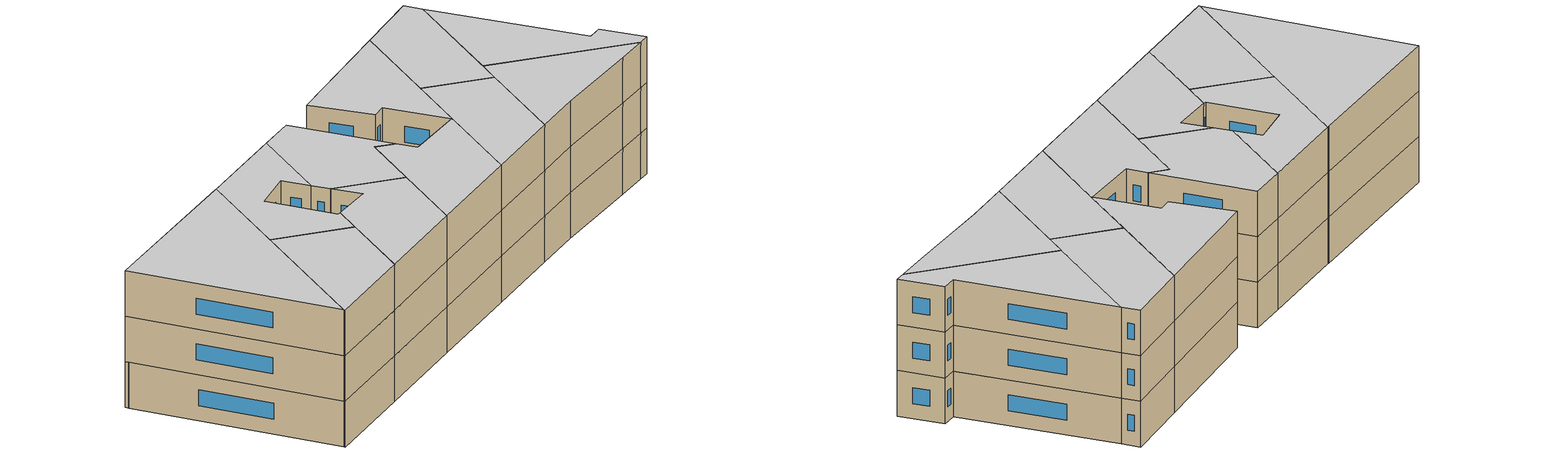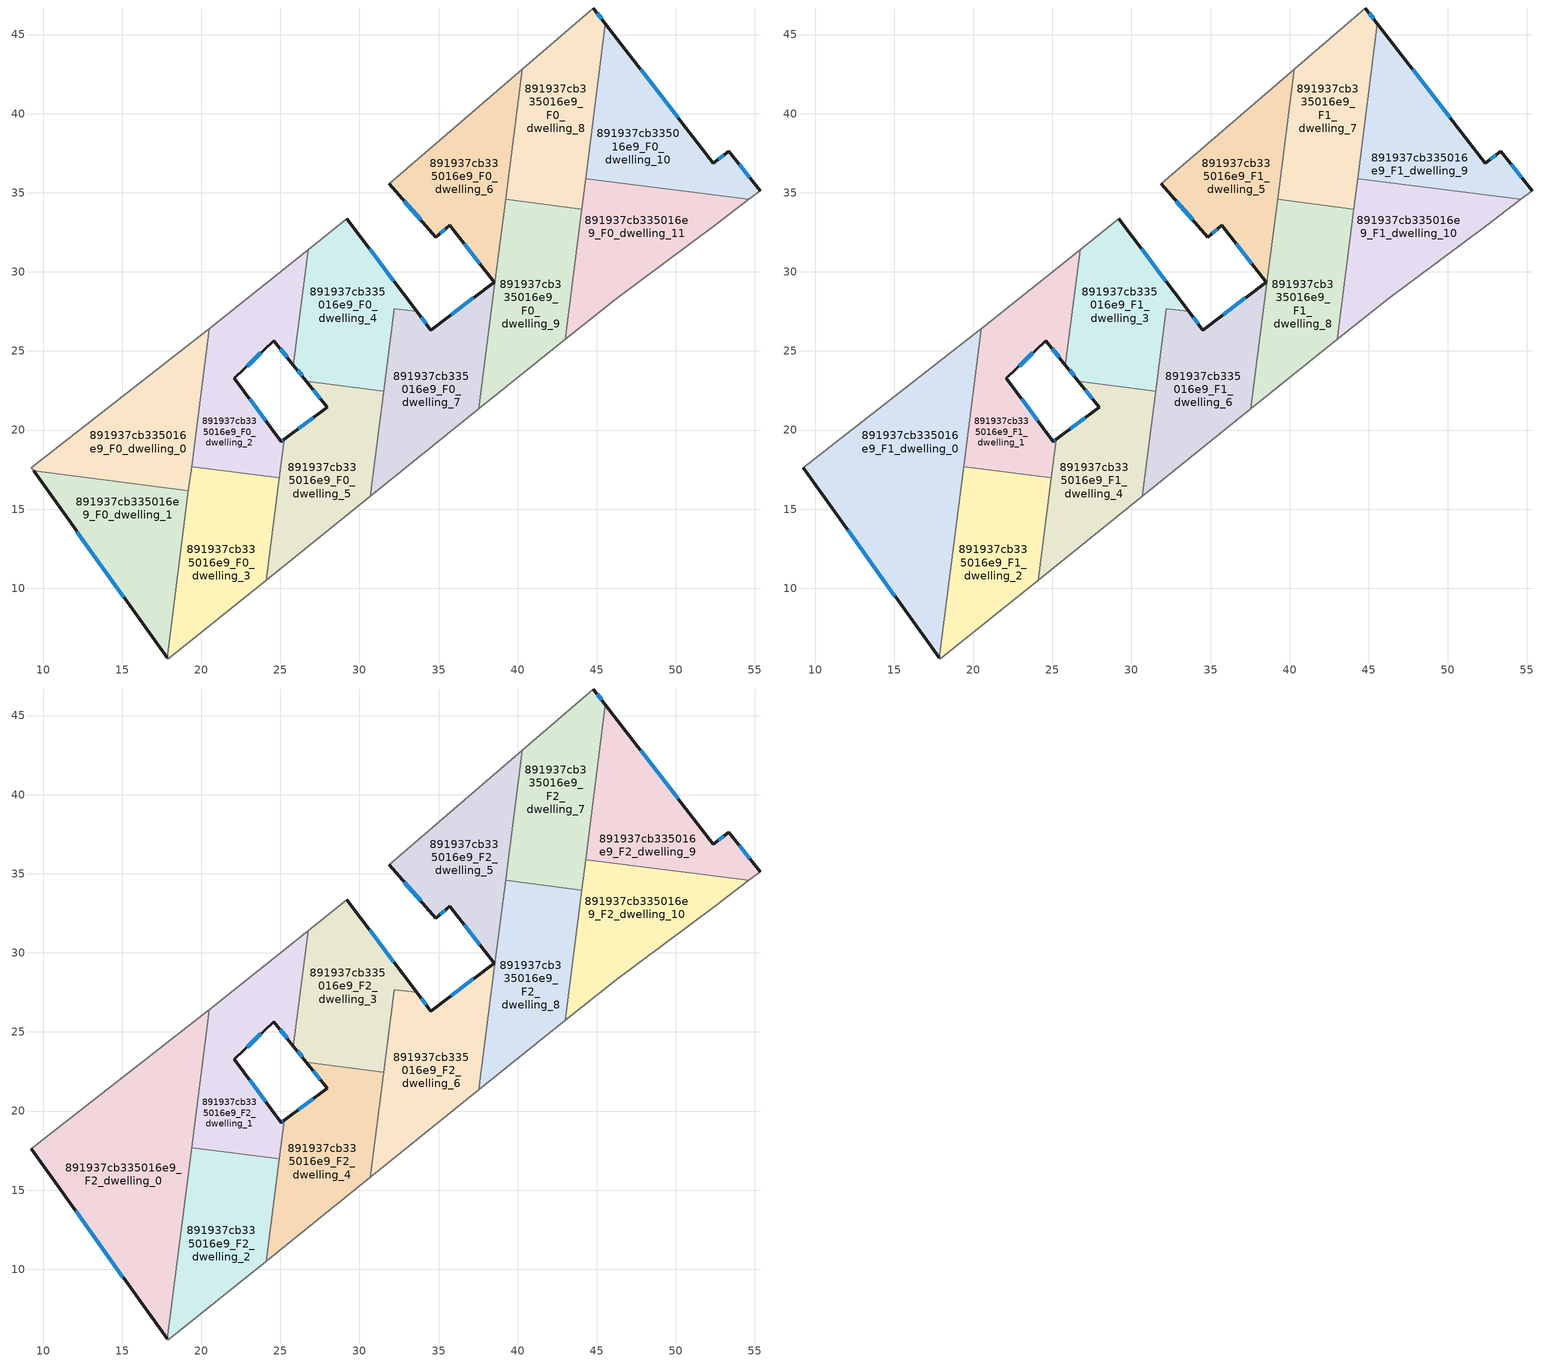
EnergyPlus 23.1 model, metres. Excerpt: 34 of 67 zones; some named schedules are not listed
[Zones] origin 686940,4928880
891937cb335016e9_F0_dwelling_0
 floor ground (EU_floor_Construction): 20.49,26.4 19.19,16.16 9.39,17.41 9.26,17.6 20.38,26.31 z0
 wall adiabatic (EU_wall_Construction): 20.49,26.4 20.38,26.31 9.26,17.6 9.39,17.41 z0:3
 wall to 891937cb335016e9_F0_dwelling_1 (EU_wall_Construction): 9.39,17.41 19.19,16.16 z0:3
 wall to 891937cb335016e9_F0_dwelling_2 (EU_wall_Construction): 19.38,17.69 20.49,26.4 z0:3
 wall to 891937cb335016e9_F0_dwelling_3 (EU_wall_Construction): 19.19,16.16 19.38,17.69 z0:3
891937cb335016e9_F0_dwelling_1
 floor ground (EU_floor_Construction): 19.19,16.16 17.84,5.59 9.39,17.41 z0
 wall outside (EU_wall_Construction): 9.39,17.41 17.84,5.59 z0:3
 wall to 891937cb335016e9_F0_dwelling_3 (EU_wall_Construction): 17.84,5.59 19.19,16.16 z0:3
 window (EU_Window_Construction): 12.14,13.57 15.09,9.44 z0.98:2.02
891937cb335016e9_F0_dwelling_10
 floor ground (EU_floor_Construction): 53.36,37.62 55.33,35.12 54.61,34.58 44.31,35.89 45.55,45.68 52.38,36.86 z0
 wall outside (EU_wall_Construction): 55.33,35.12 53.36,37.62 52.38,36.86 45.55,45.68 z0:3
 wall to 891937cb335016e9_F0_dwelling_11 (EU_wall_Construction): 44.31,35.89 54.61,34.58 z0:3
 wall adiabatic (EU_wall_Construction): 54.61,34.58 55.33,35.12 z0:3
 wall to 891937cb335016e9_F0_dwelling_8 (EU_wall_Construction): 45.55,45.68 44.31,35.89 z0:3
 window (EU_Window_Construction): 50.16,39.73 47.77,42.81 / 53.04,37.37 52.7,37.11 / 54.69,35.93 54,36.81 z0.98:2.02
891937cb335016e9_F0_dwelling_11
 floor ground (EU_floor_Construction): 54.61,34.58 52.44,32.91 46.22,28.31 43.01,25.73 44.31,35.89 z0
 wall adiabatic (EU_wall_Construction): 43.01,25.73 46.22,28.31 52.44,32.91 54.61,34.58 z0:3
 wall to 891937cb335016e9_F0_dwelling_9 (EU_wall_Construction): 44.06,33.97 43.01,25.73 z0:3
 wall to 891937cb335016e9_F0_dwelling_8 (EU_wall_Construction): 44.3,35.89 44.06,33.97 z0:3
891937cb335016e9_F0_dwelling_2
 floor ground (EU_floor_Construction): 26.76,31.4 25.83,24.09 24.58,25.64 22.09,23.27 25.05,19.27 25.23,19.41 24.92,16.99 19.38,17.69 20.49,26.4 z0
 wall outside (EU_wall_Construction): 25.23,19.41 25.05,19.27 22.09,23.27 24.58,25.64 25.83,24.09 z0:3
 wall to 891937cb335016e9_F0_dwelling_3 (EU_wall_Construction): 19.38,17.69 24.92,16.99 z0:3
 wall adiabatic (EU_wall_Construction): 26.76,31.4 20.49,26.4 z0:3
 wall to 891937cb335016e9_F0_dwelling_4 (EU_wall_Construction): 25.83,24.09 26.76,31.4 z0:3
 wall to 891937cb335016e9_F0_dwelling_5 (EU_wall_Construction): 24.92,16.99 25.23,19.41 z0:3
 window (EU_Window_Construction): 22.9,24.04 23.77,24.87 / 24.09,20.57 23.05,21.97 / 25.17,19.36 25.11,19.32 / 24.98,25.14 25.42,24.59 z0.98:2.02
891937cb335016e9_F0_dwelling_3
 floor ground (EU_floor_Construction): 24.92,16.99 24.1,10.52 17.89,5.52 17.84,5.59 19.38,17.69 z0
 wall adiabatic (EU_wall_Construction): 17.84,5.59 17.89,5.52 24.1,10.52 z0:3
 wall to 891937cb335016e9_F0_dwelling_5 (EU_wall_Construction): 24.1,10.52 24.92,16.99 z0:3
891937cb335016e9_F0_dwelling_4
 floor ground (EU_floor_Construction): 29.21,33.35 33.61,27.5 32.19,27.68 31.53,22.47 26.63,23.09 25.83,24.09 26.76,31.4 z0
 wall outside (EU_wall_Construction): 33.61,27.5 29.21,33.35 / 25.83,24.09 26.63,23.09 z0:3
 wall adiabatic (EU_wall_Construction): 29.21,33.35 26.76,31.4 z0:3
 wall to 891937cb335016e9_F0_dwelling_7 (EU_wall_Construction): 31.53,22.47 32.19,27.68 33.61,27.5 z0:3
 wall to 891937cb335016e9_F0_dwelling_5 (EU_wall_Construction): 26.63,23.09 31.53,22.47 z0:3
 window (EU_Window_Construction): 32.18,29.4 30.64,31.45 / 26.09,23.76 26.37,23.42 z0.98:2.02
891937cb335016e9_F0_dwelling_5
 floor ground (EU_floor_Construction): 31.53,22.47 30.68,15.81 24.1,10.52 25.23,19.41 27.97,21.43 26.63,23.09 z0
 wall outside (EU_wall_Construction): 26.63,23.09 27.97,21.43 25.23,19.41 z0:3
 wall adiabatic (EU_wall_Construction): 24.1,10.52 30.68,15.81 z0:3
 wall to 891937cb335016e9_F0_dwelling_7 (EU_wall_Construction): 30.68,15.81 31.53,22.47 z0:3
 window (EU_Window_Construction): 27.08,20.77 26.12,20.07 / 27.07,22.55 27.53,21.97 z0.98:2.02
891937cb335016e9_F0_dwelling_6
 floor ground (EU_floor_Construction): 40.29,42.82 38.56,29.26 38.51,29.34 35.7,32.95 34.81,32.18 31.89,35.58 z0
 wall outside (EU_wall_Construction): 31.89,35.58 34.81,32.18 35.7,32.95 38.51,29.34 z0:3
 wall adiabatic (EU_wall_Construction): 40.29,42.82 31.89,35.58 z0:3
 wall to 891937cb335016e9_F0_dwelling_8 (EU_wall_Construction): 39.24,34.58 40.29,42.82 z0:3
 wall to 891937cb335016e9_F0_dwelling_7 (EU_wall_Construction): 38.51,29.33 38.56,29.26 z0:3
 wall to 891937cb335016e9_F0_dwelling_9 (EU_wall_Construction): 38.56,29.27 39.24,34.58 z0:3
 window (EU_Window_Construction): 36.61,31.78 37.59,30.51 / 35.1,32.43 35.41,32.7 / 32.84,34.48 33.86,33.29 z0.98:2.02
891937cb335016e9_F0_dwelling_7
 floor ground (EU_floor_Construction): 38.51,29.33 38.56,29.26 37.55,21.34 30.68,15.81 32.19,27.68 33.61,27.5 34.5,26.32 z0
 wall outside (EU_wall_Construction): 38.51,29.33 34.5,26.32 33.61,27.5 z0:3
 wall adiabatic (EU_wall_Construction): 30.68,15.81 37.55,21.34 z0:3
 wall to 891937cb335016e9_F0_dwelling_9 (EU_wall_Construction): 37.55,21.34 38.56,29.26 z0:3
 window (EU_Window_Construction): 34.21,26.7 33.9,27.11 / 37.2,28.35 35.8,27.3 z0.98:2.02
891937cb335016e9_F0_dwelling_8
 floor ground (EU_floor_Construction): 44.78,46.68 45.55,45.68 44.06,33.97 39.24,34.58 40.29,42.82 z0
 wall outside (EU_wall_Construction): 45.55,45.68 44.78,46.68 z0:3
 wall adiabatic (EU_wall_Construction): 44.78,46.68 40.29,42.82 z0:3
 wall to 891937cb335016e9_F0_dwelling_9 (EU_wall_Construction): 39.24,34.58 44.06,33.97 z0:3
 window (EU_Window_Construction): 45.3,46 45.03,46.36 z0.98:2.02
891937cb335016e9_F0_dwelling_9
 floor ground (EU_floor_Construction): 44.06,33.97 43.01,25.73 37.55,21.34 39.24,34.58 z0
 wall adiabatic (EU_wall_Construction): 37.55,21.34 43.01,25.73 z0:3
891937cb335016e9_F1_dwelling_0
 floor to 891937cb335016e9_F0_dwelling_0 (EU_floor_Construction): 20.49,26.4 19.19,16.16 9.39,17.41 9.26,17.6 20.38,26.31 z3
 floor to 891937cb335016e9_F0_dwelling_1 (EU_floor_Construction): 19.19,16.16 17.84,5.59 9.39,17.41 z3
 wall outside (EU_wall_Construction): 9.26,17.6 17.84,5.59 z3:6
 wall adiabatic (EU_wall_Construction): 20.49,26.4 20.38,26.31 9.26,17.6 z3:6
 wall to 891937cb335016e9_F1_dwelling_2 (EU_wall_Construction): 17.84,5.59 19.38,17.69 z3:6
 wall to 891937cb335016e9_F1_dwelling_1 (EU_wall_Construction): 19.38,17.69 20.49,26.4 z3:6
 window (EU_Window_Construction): 12.05,13.7 15.05,9.5 z3.98:5.02
891937cb335016e9_F1_dwelling_1
 floor to 891937cb335016e9_F0_dwelling_2 (EU_floor_Construction): 26.76,31.4 25.83,24.09 24.58,25.64 22.09,23.27 25.05,19.27 25.23,19.41 24.92,16.99 19.38,17.69 20.49,26.4 z3
 wall outside (EU_wall_Construction): 25.23,19.41 25.05,19.27 22.09,23.27 24.58,25.64 25.83,24.09 z3:6
 wall to 891937cb335016e9_F1_dwelling_2 (EU_wall_Construction): 19.38,17.69 24.92,16.99 z3:6
 wall adiabatic (EU_wall_Construction): 26.76,31.4 20.49,26.4 z3:6
 wall to 891937cb335016e9_F1_dwelling_3 (EU_wall_Construction): 25.83,24.09 26.76,31.4 z3:6
 wall to 891937cb335016e9_F1_dwelling_4 (EU_wall_Construction): 24.92,16.99 25.23,19.41 z3:6
 window (EU_Window_Construction): 22.9,24.04 23.77,24.87 / 24.09,20.57 23.05,21.97 / 25.17,19.36 25.11,19.32 / 24.98,25.14 25.42,24.59 z3.98:5.02
891937cb335016e9_F1_dwelling_10
 floor to 891937cb335016e9_F0_dwelling_11 (EU_floor_Construction): 54.61,34.58 52.44,32.91 46.22,28.31 43.01,25.73 44.31,35.89 z3
 wall to 891937cb335016e9_F1_dwelling_9 (EU_wall_Construction): 54.61,34.58 44.31,35.89 z3:6
 wall adiabatic (EU_wall_Construction): 43.01,25.73 46.22,28.31 52.44,32.91 54.61,34.58 z3:6
 wall to 891937cb335016e9_F1_dwelling_8 (EU_wall_Construction): 44.06,33.97 43.01,25.73 z3:6
 wall to 891937cb335016e9_F1_dwelling_7 (EU_wall_Construction): 44.3,35.89 44.06,33.97 z3:6
891937cb335016e9_F1_dwelling_2
 floor to 891937cb335016e9_F0_dwelling_3 (EU_floor_Construction): 24.92,16.99 24.1,10.52 17.89,5.52 17.84,5.59 19.38,17.69 z3
 wall adiabatic (EU_wall_Construction): 17.84,5.59 17.89,5.52 24.1,10.52 z3:6
 wall to 891937cb335016e9_F1_dwelling_4 (EU_wall_Construction): 24.1,10.52 24.92,16.99 z3:6
891937cb335016e9_F1_dwelling_3
 floor to 891937cb335016e9_F0_dwelling_4 (EU_floor_Construction): 29.21,33.35 33.61,27.5 32.19,27.68 31.53,22.47 26.63,23.09 25.83,24.09 26.76,31.4 z3
 wall outside (EU_wall_Construction): 33.61,27.5 29.21,33.35 / 25.83,24.09 26.63,23.09 z3:6
 wall adiabatic (EU_wall_Construction): 29.21,33.35 26.76,31.4 z3:6
 wall to 891937cb335016e9_F1_dwelling_6 (EU_wall_Construction): 31.53,22.47 32.19,27.68 33.61,27.5 z3:6
 wall to 891937cb335016e9_F1_dwelling_4 (EU_wall_Construction): 26.63,23.09 31.53,22.47 z3:6
 window (EU_Window_Construction): 32.18,29.4 30.64,31.45 / 26.09,23.76 26.37,23.42 z3.98:5.02
891937cb335016e9_F1_dwelling_4
 floor to 891937cb335016e9_F0_dwelling_5 (EU_floor_Construction): 31.53,22.47 30.68,15.81 24.1,10.52 25.23,19.41 27.97,21.43 26.63,23.09 z3
 wall outside (EU_wall_Construction): 26.63,23.09 27.97,21.43 25.23,19.41 z3:6
 wall adiabatic (EU_wall_Construction): 24.1,10.52 30.68,15.81 z3:6
 wall to 891937cb335016e9_F1_dwelling_6 (EU_wall_Construction): 30.68,15.81 31.53,22.47 z3:6
 window (EU_Window_Construction): 27.08,20.77 26.12,20.07 / 27.07,22.55 27.53,21.97 z3.98:5.02
891937cb335016e9_F1_dwelling_5
 floor to 891937cb335016e9_F0_dwelling_6 (EU_floor_Construction): 40.29,42.82 38.56,29.26 38.51,29.34 35.7,32.95 34.81,32.18 31.89,35.58 z3
 wall outside (EU_wall_Construction): 31.89,35.58 34.81,32.18 35.7,32.95 38.51,29.34 z3:6
 wall adiabatic (EU_wall_Construction): 40.29,42.82 31.89,35.58 z3:6
 wall to 891937cb335016e9_F1_dwelling_7 (EU_wall_Construction): 39.24,34.58 40.29,42.82 z3:6
 wall to 891937cb335016e9_F1_dwelling_6 (EU_wall_Construction): 38.51,29.33 38.56,29.26 z3:6
 wall to 891937cb335016e9_F1_dwelling_8 (EU_wall_Construction): 38.56,29.27 39.24,34.58 z3:6
 window (EU_Window_Construction): 36.61,31.78 37.59,30.51 / 35.1,32.43 35.41,32.7 / 32.84,34.48 33.86,33.29 z3.98:5.02
891937cb335016e9_F1_dwelling_6
 floor to 891937cb335016e9_F0_dwelling_7 (EU_floor_Construction): 38.51,29.33 38.56,29.26 37.55,21.34 30.68,15.81 32.19,27.68 33.61,27.5 34.5,26.32 z3
 wall outside (EU_wall_Construction): 38.51,29.33 34.5,26.32 33.61,27.5 z3:6
 wall adiabatic (EU_wall_Construction): 30.68,15.81 37.55,21.34 z3:6
 wall to 891937cb335016e9_F1_dwelling_8 (EU_wall_Construction): 37.55,21.34 38.56,29.26 z3:6
 window (EU_Window_Construction): 34.21,26.7 33.9,27.11 / 37.2,28.35 35.8,27.3 z3.98:5.02
891937cb335016e9_F1_dwelling_7
 floor to 891937cb335016e9_F0_dwelling_8 (EU_floor_Construction): 44.78,46.68 45.55,45.68 44.06,33.97 39.24,34.58 40.29,42.82 z3
 wall outside (EU_wall_Construction): 45.55,45.68 44.78,46.68 z3:6
 wall adiabatic (EU_wall_Construction): 44.78,46.68 40.29,42.82 z3:6
 wall to 891937cb335016e9_F1_dwelling_8 (EU_wall_Construction): 39.24,34.58 44.06,33.97 z3:6
 wall to 891937cb335016e9_F1_dwelling_9 (EU_wall_Construction): 44.3,35.89 45.55,45.68 z3:6
 window (EU_Window_Construction): 45.3,46 45.03,46.36 z3.98:5.02
891937cb335016e9_F1_dwelling_8
 floor to 891937cb335016e9_F0_dwelling_9 (EU_floor_Construction): 44.06,33.97 43.01,25.73 37.55,21.34 39.24,34.58 z3
 wall adiabatic (EU_wall_Construction): 37.55,21.34 43.01,25.73 z3:6
891937cb335016e9_F1_dwelling_9
 floor to 891937cb335016e9_F0_dwelling_10 (EU_floor_Construction): 53.36,37.62 55.33,35.12 54.61,34.58 44.31,35.89 45.55,45.68 52.38,36.86 z3
 wall outside (EU_wall_Construction): 55.33,35.12 53.36,37.62 52.38,36.86 45.55,45.68 z3:6
 wall adiabatic (EU_wall_Construction): 54.61,34.58 55.33,35.12 z3:6
 window (EU_Window_Construction): 50.16,39.73 47.77,42.81 / 53.04,37.37 52.7,37.11 / 54.69,35.93 54,36.81 z3.98:5.02
891937cb335016e9_F2_dwelling_0
 floor to 891937cb335016e9_F1_dwelling_0 (EU_floor_Construction): 20.49,26.4 17.84,5.59 9.26,17.6 20.38,26.31 z6
 wall outside (EU_wall_Construction): 9.26,17.6 17.84,5.59 z6:9
 wall adiabatic (EU_wall_Construction): 20.49,26.4 20.38,26.31 9.26,17.6 z6:9
 wall to 891937cb335016e9_F2_dwelling_2 (EU_wall_Construction): 17.84,5.59 19.38,17.69 z6:9
 wall to 891937cb335016e9_F2_dwelling_1 (EU_wall_Construction): 19.38,17.69 20.49,26.4 z6:9
 window (EU_Window_Construction): 12.05,13.7 15.05,9.5 z6.98:8.02
 ceiling to 891937cb335016e9_F3_dwelling_0 (EU_floor_Construction): 17.84,5.59 20.49,26.4 20.38,26.31 9.26,17.6 z9
891937cb335016e9_F2_dwelling_1
 floor to 891937cb335016e9_F1_dwelling_1 (EU_floor_Construction): 26.76,31.4 25.83,24.09 24.58,25.64 22.09,23.27 25.05,19.27 25.23,19.41 24.92,16.99 19.38,17.69 20.49,26.4 z6
 wall outside (EU_wall_Construction): 25.23,19.41 25.05,19.27 22.09,23.27 24.58,25.64 25.83,24.09 z6:9
 wall to 891937cb335016e9_F2_dwelling_2 (EU_wall_Construction): 19.38,17.69 24.92,16.99 z6:9
 wall adiabatic (EU_wall_Construction): 26.76,31.4 20.49,26.4 z6:9
 wall to 891937cb335016e9_F2_dwelling_3 (EU_wall_Construction): 25.83,24.09 26.76,31.4 z6:9
 wall to 891937cb335016e9_F2_dwelling_4 (EU_wall_Construction): 24.92,16.99 25.23,19.41 z6:9
 window (EU_Window_Construction): 22.9,24.04 23.77,24.87 / 24.09,20.57 23.05,21.97 / 25.17,19.36 25.11,19.32 / 24.98,25.14 25.42,24.59 z6.98:8.02
 ceiling to 891937cb335016e9_F3_dwelling_1 (EU_floor_Construction): 24.92,16.99 25.23,19.41 25.05,19.27 22.09,23.27 24.58,25.64 25.83,24.09 26.76,31.4 20.49,26.4 19.38,17.69 z9
891937cb335016e9_F2_dwelling_10
 floor to 891937cb335016e9_F1_dwelling_10 (EU_floor_Construction): 54.61,34.58 52.44,32.91 46.22,28.31 43.01,25.73 44.31,35.89 z6
 wall to 891937cb335016e9_F2_dwelling_9 (EU_wall_Construction): 54.61,34.58 44.31,35.89 z6:9
 wall adiabatic (EU_wall_Construction): 43.01,25.73 46.22,28.31 52.44,32.91 54.61,34.58 z6:9
 wall to 891937cb335016e9_F2_dwelling_8 (EU_wall_Construction): 44.06,33.97 43.01,25.73 z6:9
 wall to 891937cb335016e9_F2_dwelling_7 (EU_wall_Construction): 44.3,35.89 44.06,33.97 z6:9
 ceiling to 891937cb335016e9_F3_dwelling_10 (EU_floor_Construction): 52.44,32.91 54.61,34.58 44.31,35.89 43.01,25.73 46.22,28.31 z9
891937cb335016e9_F2_dwelling_2
 floor to 891937cb335016e9_F1_dwelling_2 (EU_floor_Construction): 24.92,16.99 24.1,10.52 17.89,5.52 17.84,5.59 19.38,17.69 z6
 wall adiabatic (EU_wall_Construction): 17.84,5.59 17.89,5.52 24.1,10.52 z6:9
 wall to 891937cb335016e9_F2_dwelling_4 (EU_wall_Construction): 24.1,10.52 24.92,16.99 z6:9
 ceiling to 891937cb335016e9_F3_dwelling_2 (EU_floor_Construction): 24.1,10.52 24.92,16.99 19.38,17.69 17.84,5.59 17.89,5.52 z9
891937cb335016e9_F2_dwelling_3
 floor to 891937cb335016e9_F1_dwelling_3 (EU_floor_Construction): 29.21,33.35 33.61,27.5 32.19,27.68 31.53,22.47 26.63,23.09 25.83,24.09 26.76,31.4 z6
 wall outside (EU_wall_Construction): 33.61,27.5 29.21,33.35 / 25.83,24.09 26.63,23.09 z6:9
 wall adiabatic (EU_wall_Construction): 29.21,33.35 26.76,31.4 z6:9
 wall to 891937cb335016e9_F2_dwelling_6 (EU_wall_Construction): 31.53,22.47 32.19,27.68 33.61,27.5 z6:9
 wall to 891937cb335016e9_F2_dwelling_4 (EU_wall_Construction): 26.63,23.09 31.53,22.47 z6:9
 window (EU_Window_Construction): 32.18,29.4 30.64,31.45 / 26.09,23.76 26.37,23.42 z6.98:8.02
 ceiling to 891937cb335016e9_F3_dwelling_3 (EU_floor_Construction): 31.53,22.47 32.19,27.68 33.61,27.5 29.21,33.35 26.76,31.4 25.83,24.09 26.63,23.09 z9
891937cb335016e9_F2_dwelling_4
 floor to 891937cb335016e9_F1_dwelling_4 (EU_floor_Construction): 31.53,22.47 30.68,15.81 24.1,10.52 25.23,19.41 27.97,21.43 26.63,23.09 z6
 wall outside (EU_wall_Construction): 26.63,23.09 27.97,21.43 25.23,19.41 z6:9
 wall adiabatic (EU_wall_Construction): 24.1,10.52 30.68,15.81 z6:9
 wall to 891937cb335016e9_F2_dwelling_6 (EU_wall_Construction): 30.68,15.81 31.53,22.47 z6:9
 window (EU_Window_Construction): 27.08,20.77 26.12,20.07 / 27.07,22.55 27.53,21.97 z6.98:8.02
 ceiling to 891937cb335016e9_F3_dwelling_4 (EU_floor_Construction): 30.68,15.81 31.53,22.47 26.63,23.09 27.97,21.43 25.23,19.41 24.1,10.52 z9
891937cb335016e9_F2_dwelling_5
 floor to 891937cb335016e9_F1_dwelling_5 (EU_floor_Construction): 40.29,42.82 38.56,29.26 38.51,29.34 35.7,32.95 34.81,32.18 31.89,35.58 z6
 wall outside (EU_wall_Construction): 31.89,35.58 34.81,32.18 35.7,32.95 38.51,29.34 z6:9
 wall adiabatic (EU_wall_Construction): 40.29,42.82 31.89,35.58 z6:9
 wall to 891937cb335016e9_F2_dwelling_7 (EU_wall_Construction): 39.24,34.58 40.29,42.82 z6:9
 wall to 891937cb335016e9_F2_dwelling_6 (EU_wall_Construction): 38.51,29.33 38.56,29.26 z6:9
 wall to 891937cb335016e9_F2_dwelling_8 (EU_wall_Construction): 38.56,29.27 39.24,34.58 z6:9
 window (EU_Window_Construction): 36.61,31.78 37.59,30.51 / 35.1,32.43 35.41,32.7 / 32.84,34.48 33.86,33.29 z6.98:8.02
 ceiling to 891937cb335016e9_F3_dwelling_5 (EU_floor_Construction): 38.56,29.26 40.29,42.82 31.89,35.58 34.81,32.18 35.7,32.95 38.51,29.34 z9
891937cb335016e9_F2_dwelling_6
 floor to 891937cb335016e9_F1_dwelling_6 (EU_floor_Construction): 38.51,29.33 38.56,29.26 37.55,21.34 30.68,15.81 32.19,27.68 33.61,27.5 34.5,26.32 z6
 wall outside (EU_wall_Construction): 38.51,29.33 34.5,26.32 33.61,27.5 z6:9
 wall adiabatic (EU_wall_Construction): 30.68,15.81 37.55,21.34 z6:9
 wall to 891937cb335016e9_F2_dwelling_8 (EU_wall_Construction): 37.55,21.34 38.56,29.26 z6:9
 window (EU_Window_Construction): 34.21,26.7 33.9,27.11 / 37.2,28.35 35.8,27.3 z6.98:8.02
 ceiling to 891937cb335016e9_F3_dwelling_6 (EU_floor_Construction): 37.55,21.34 38.56,29.26 38.51,29.33 34.5,26.32 33.61,27.5 32.19,27.68 30.68,15.81 z9
891937cb335016e9_F2_dwelling_7
 floor to 891937cb335016e9_F1_dwelling_7 (EU_floor_Construction): 44.78,46.68 45.55,45.68 44.06,33.97 39.24,34.58 40.29,42.82 z6
 wall outside (EU_wall_Construction): 45.55,45.68 44.78,46.68 z6:9
 wall adiabatic (EU_wall_Construction): 44.78,46.68 40.29,42.82 z6:9
 wall to 891937cb335016e9_F2_dwelling_8 (EU_wall_Construction): 39.24,34.58 44.06,33.97 z6:9
 wall to 891937cb335016e9_F2_dwelling_9 (EU_wall_Construction): 44.3,35.89 45.55,45.68 z6:9
 window (EU_Window_Construction): 45.3,46 45.03,46.36 z6.98:8.02
 ceiling to 891937cb335016e9_F3_dwelling_7 (EU_floor_Construction): 44.06,33.97 45.55,45.68 44.78,46.68 40.29,42.82 39.24,34.58 z9
891937cb335016e9_F2_dwelling_8
 floor to 891937cb335016e9_F1_dwelling_8 (EU_floor_Construction): 44.06,33.97 43.01,25.73 37.55,21.34 39.24,34.58 z6
 wall adiabatic (EU_wall_Construction): 37.55,21.34 43.01,25.73 z6:9
 ceiling to 891937cb335016e9_F3_dwelling_8 (EU_floor_Construction): 43.01,25.73 44.06,33.97 39.24,34.58 37.55,21.34 z9
891937cb335016e9_F2_dwelling_9
 floor to 891937cb335016e9_F1_dwelling_9 (EU_floor_Construction): 53.36,37.62 55.33,35.12 54.61,34.58 44.31,35.89 45.55,45.68 52.38,36.86 z6
 wall outside (EU_wall_Construction): 55.33,35.12 53.36,37.62 52.38,36.86 45.55,45.68 z6:9
 wall adiabatic (EU_wall_Construction): 54.61,34.58 55.33,35.12 z6:9
 window (EU_Window_Construction): 50.16,39.73 47.77,42.81 / 53.04,37.37 52.7,37.11 / 54.69,35.93 54,36.81 z6.98:8.02
 ceiling to 891937cb335016e9_F3_dwelling_9 (EU_floor_Construction): 55.33,35.12 53.36,37.62 52.38,36.86 45.55,45.68 44.31,35.89 54.61,34.58 z9
[Building]
EU S2 Campaign: North Axis=0; Terrain=City; Solar Distribution=FullExterior
[Site:Location]
Bologna: Latitude=44.5; Longitude=11.25; Time Zone=1; Elevation=37
[SizingPeriod:WeatherFileDays]
AnnualSizingPeriod: Begin Month=1; Begin Day of Month=1; End Month=12; End Day of Month=31; Day of Week for Start Day=Monday; Use Weather File Daylight Saving Period=No; Use Weather File Rain and Snow Indicators=No
[MATERIAL]
EU_InternalMass_Material: Roughness=MediumRough; Thickness=0.1; Conductivity=1; Density=1800; Specific Heat=900; Thermal Absorptance=0.9; Solar Absorptance=0.7; Visible Absorptance=0.7
[MATERIAL:NOMASS] Roughness=MediumRough; Thermal Absorptance=0.9; Solar Absorptance=0.7; Visible Absorptance=0.7
Name | Thermal Resistance
EU_wall_NoMass | 0.905828
EU_floor_NoMass | 0.67114
[WINDOWMATERIAL:SIMPLEGLAZINGSYSTEM]
EU_Window_SimpleGlazing: UFactor=4.52486; Solar Heat Gain Coefficient=0.85; Visible Transmittance=0.85
[CONSTRUCTION]
EU_wall_Construction: EU_wall_NoMass
EU_floor_Construction: EU_floor_NoMass
EU_Window_Construction: EU_Window_SimpleGlazing
EU_InternalMass_Construction: EU_InternalMass_Material
[ZONE] Type=1; Multiplier=1; Ceiling Height=autocalculate; Floor Area=autocalculate; Part of Total Floor Area=Yes
Name | Volume
891937cb335016e9_F0_dwelling_0 | 157.85
891937cb335016e9_F1_dwelling_0; 891937cb335016e9_F2_dwelling_0 | 315.667
891937cb335016e9_F0_dwelling_1 | 157.825
891937cb335016e9_F1_dwelling_1; 891937cb335016e9_F2_dwelling_1; 891937cb335016e9_F0_dwelling_2 | 157.789
891937cb335016e9_F0_dwelling_10; 891937cb335016e9_F1_dwelling_9; 891937cb335016e9_F2_dwelling_9 | 157.814
891937cb335016e9_F1_dwelling_10; 891937cb335016e9_F2_dwelling_10; 891937cb335016e9_F0_dwelling_11 | 157.828
891937cb335016e9_F1_dwelling_2; 891937cb335016e9_F2_dwelling_2; 891937cb335016e9_F0_dwelling_3 | 157.838
891937cb335016e9_F1_dwelling_3; 891937cb335016e9_F2_dwelling_3; 891937cb335016e9_F0_dwelling_4 | 158.437
891937cb335016e9_F1_dwelling_4; 891937cb335016e9_F2_dwelling_4; 891937cb335016e9_F0_dwelling_5 | 155.268
891937cb335016e9_F1_dwelling_5; 891937cb335016e9_F2_dwelling_5; 891937cb335016e9_F0_dwelling_6 | 150.144
891937cb335016e9_F1_dwelling_6; 891937cb335016e9_F2_dwelling_6; 891937cb335016e9_F0_dwelling_7 | 167.443
891937cb335016e9_F1_dwelling_7; 891937cb335016e9_F2_dwelling_7; 891937cb335016e9_F0_dwelling_8 | 157.8
891937cb335016e9_F1_dwelling_8; 891937cb335016e9_F2_dwelling_8; 891937cb335016e9_F0_dwelling_9 | 157.816
[INTERNALMASS] Construction=EU_InternalMass_Construction
Name | Zone or ZoneList | Surface Area
891937cb335016e9_F0_dwelling_0_EU_InternalMass | 891937cb335016e9_F0_dwelling_0 | 52.6166
891937cb335016e9_F0_dwelling_1_EU_InternalMass | 891937cb335016e9_F0_dwelling_1 | 52.6086
891937cb335016e9_F0_dwelling_2_EU_InternalMass | 891937cb335016e9_F0_dwelling_2 | 52.5964
891937cb335016e9_F0_dwelling_3_EU_InternalMass | 891937cb335016e9_F0_dwelling_3 | 52.6128
891937cb335016e9_F0_dwelling_4_EU_InternalMass | 891937cb335016e9_F0_dwelling_4 | 52.8121
891937cb335016e9_F0_dwelling_5_EU_InternalMass | 891937cb335016e9_F0_dwelling_5 | 51.7559
891937cb335016e9_F0_dwelling_6_EU_InternalMass | 891937cb335016e9_F0_dwelling_6 | 50.0459
891937cb335016e9_F0_dwelling_7_EU_InternalMass | 891937cb335016e9_F0_dwelling_7 | 55.8157
891937cb335016e9_F0_dwelling_8_EU_InternalMass | 891937cb335016e9_F0_dwelling_8 | 52.5998
891937cb335016e9_F0_dwelling_9_EU_InternalMass | 891937cb335016e9_F0_dwelling_9 | 52.6056
891937cb335016e9_F0_dwelling_10_EU_InternalMass | 891937cb335016e9_F0_dwelling_10 | 52.6049
891937cb335016e9_F0_dwelling_11_EU_InternalMass | 891937cb335016e9_F0_dwelling_11 | 52.6092
891937cb335016e9_F1_dwelling_0_EU_InternalMass | 891937cb335016e9_F1_dwelling_0 | 105.222
891937cb335016e9_F1_dwelling_1_EU_InternalMass | 891937cb335016e9_F1_dwelling_1 | 52.5964
891937cb335016e9_F1_dwelling_2_EU_InternalMass | 891937cb335016e9_F1_dwelling_2 | 52.6128
891937cb335016e9_F1_dwelling_3_EU_InternalMass | 891937cb335016e9_F1_dwelling_3 | 52.8121
891937cb335016e9_F1_dwelling_4_EU_InternalMass | 891937cb335016e9_F1_dwelling_4 | 51.7559
891937cb335016e9_F1_dwelling_5_EU_InternalMass | 891937cb335016e9_F1_dwelling_5 | 50.0459
891937cb335016e9_F1_dwelling_6_EU_InternalMass | 891937cb335016e9_F1_dwelling_6 | 55.8157
891937cb335016e9_F1_dwelling_7_EU_InternalMass | 891937cb335016e9_F1_dwelling_7 | 52.5998
891937cb335016e9_F1_dwelling_8_EU_InternalMass | 891937cb335016e9_F1_dwelling_8 | 52.6056
891937cb335016e9_F1_dwelling_9_EU_InternalMass | 891937cb335016e9_F1_dwelling_9 | 52.6049
891937cb335016e9_F1_dwelling_10_EU_InternalMass | 891937cb335016e9_F1_dwelling_10 | 52.6092
891937cb335016e9_F2_dwelling_0_EU_InternalMass | 891937cb335016e9_F2_dwelling_0 | 105.222
891937cb335016e9_F2_dwelling_1_EU_InternalMass | 891937cb335016e9_F2_dwelling_1 | 52.5964
891937cb335016e9_F2_dwelling_2_EU_InternalMass | 891937cb335016e9_F2_dwelling_2 | 52.6128
891937cb335016e9_F2_dwelling_3_EU_InternalMass | 891937cb335016e9_F2_dwelling_3 | 52.8121
891937cb335016e9_F2_dwelling_4_EU_InternalMass | 891937cb335016e9_F2_dwelling_4 | 51.7559
891937cb335016e9_F2_dwelling_5_EU_InternalMass | 891937cb335016e9_F2_dwelling_5 | 50.0459
891937cb335016e9_F2_dwelling_6_EU_InternalMass | 891937cb335016e9_F2_dwelling_6 | 55.8157
891937cb335016e9_F2_dwelling_7_EU_InternalMass | 891937cb335016e9_F2_dwelling_7 | 52.5998
891937cb335016e9_F2_dwelling_8_EU_InternalMass | 891937cb335016e9_F2_dwelling_8 | 52.6056
891937cb335016e9_F2_dwelling_9_EU_InternalMass | 891937cb335016e9_F2_dwelling_9 | 52.6049
891937cb335016e9_F2_dwelling_10_EU_InternalMass | 891937cb335016e9_F2_dwelling_10 | 52.6092
[OTHEREQUIPMENT] Fuel Type=Electricity; Design Level Calculation Method=Watts/Area; Power per Zone Floor Area=1; Fraction Latent=0; Fraction Radiant=0; Fraction Lost=0; Carbon Dioxide Generation Rate=0; EndUse Subcategory=EU_Step8_InternalGains
Name | Zone or ZoneList or Space or SpaceList | Schedule
EU_Step8_InternalGain_891937cb335016e9_F0_dwelling_0_f000 | 891937cb335016e9_F0_dwelling_0 | EU_Step8_GainSchedule_891937cb335016e9_F0_dwelling_0_f000
EU_Step8_InternalGain_891937cb335016e9_F0_dwelling_1_f000 | 891937cb335016e9_F0_dwelling_1 | EU_Step8_GainSchedule_891937cb335016e9_F0_dwelling_1_f000
EU_Step8_InternalGain_891937cb335016e9_F0_dwelling_2_f000 | 891937cb335016e9_F0_dwelling_2 | EU_Step8_GainSchedule_891937cb335016e9_F0_dwelling_2_f000
EU_Step8_InternalGain_891937cb335016e9_F0_dwelling_3_f000 | 891937cb335016e9_F0_dwelling_3 | EU_Step8_GainSchedule_891937cb335016e9_F0_dwelling_3_f000
EU_Step8_InternalGain_891937cb335016e9_F0_dwelling_4_f000 | 891937cb335016e9_F0_dwelling_4 | EU_Step8_GainSchedule_891937cb335016e9_F0_dwelling_4_f000
EU_Step8_InternalGain_891937cb335016e9_F0_dwelling_5_f000 | 891937cb335016e9_F0_dwelling_5 | EU_Step8_GainSchedule_891937cb335016e9_F0_dwelling_5_f000
EU_Step8_InternalGain_891937cb335016e9_F0_dwelling_6_f000 | 891937cb335016e9_F0_dwelling_6 | EU_Step8_GainSchedule_891937cb335016e9_F0_dwelling_6_f000
EU_Step8_InternalGain_891937cb335016e9_F0_dwelling_7_f000 | 891937cb335016e9_F0_dwelling_7 | EU_Step8_GainSchedule_891937cb335016e9_F0_dwelling_7_f000
EU_Step8_InternalGain_891937cb335016e9_F0_dwelling_8_f000 | 891937cb335016e9_F0_dwelling_8 | EU_Step8_GainSchedule_891937cb335016e9_F0_dwelling_8_f000
EU_Step8_InternalGain_891937cb335016e9_F0_dwelling_9_f000 | 891937cb335016e9_F0_dwelling_9 | EU_Step8_GainSchedule_891937cb335016e9_F0_dwelling_9_f000
EU_Step8_InternalGain_891937cb335016e9_F0_dwelling_10_f000 | 891937cb335016e9_F0_dwelling_10 | EU_Step8_GainSchedule_891937cb335016e9_F0_dwelling_10_f000
EU_Step8_InternalGain_891937cb335016e9_F0_dwelling_11_f000 | 891937cb335016e9_F0_dwelling_11 | EU_Step8_GainSchedule_891937cb335016e9_F0_dwelling_11_f000
EU_Step8_InternalGain_891937cb335016e9_F1_dwelling_0_f000 | 891937cb335016e9_F1_dwelling_0 | EU_Step8_GainSchedule_891937cb335016e9_F1_dwelling_0_f000
EU_Step8_InternalGain_891937cb335016e9_F1_dwelling_1_f000 | 891937cb335016e9_F1_dwelling_1 | EU_Step8_GainSchedule_891937cb335016e9_F1_dwelling_1_f000
EU_Step8_InternalGain_891937cb335016e9_F1_dwelling_2_f000 | 891937cb335016e9_F1_dwelling_2 | EU_Step8_GainSchedule_891937cb335016e9_F1_dwelling_2_f000
EU_Step8_InternalGain_891937cb335016e9_F1_dwelling_3_f000 | 891937cb335016e9_F1_dwelling_3 | EU_Step8_GainSchedule_891937cb335016e9_F1_dwelling_3_f000
EU_Step8_InternalGain_891937cb335016e9_F1_dwelling_4_f000 | 891937cb335016e9_F1_dwelling_4 | EU_Step8_GainSchedule_891937cb335016e9_F1_dwelling_4_f000
EU_Step8_InternalGain_891937cb335016e9_F1_dwelling_5_f000 | 891937cb335016e9_F1_dwelling_5 | EU_Step8_GainSchedule_891937cb335016e9_F1_dwelling_5_f000
EU_Step8_InternalGain_891937cb335016e9_F1_dwelling_6_f000 | 891937cb335016e9_F1_dwelling_6 | EU_Step8_GainSchedule_891937cb335016e9_F1_dwelling_6_f000
EU_Step8_InternalGain_891937cb335016e9_F1_dwelling_7_f000 | 891937cb335016e9_F1_dwelling_7 | EU_Step8_GainSchedule_891937cb335016e9_F1_dwelling_7_f000
EU_Step8_InternalGain_891937cb335016e9_F1_dwelling_8_f000 | 891937cb335016e9_F1_dwelling_8 | EU_Step8_GainSchedule_891937cb335016e9_F1_dwelling_8_f000
EU_Step8_InternalGain_891937cb335016e9_F1_dwelling_9_f000 | 891937cb335016e9_F1_dwelling_9 | EU_Step8_GainSchedule_891937cb335016e9_F1_dwelling_9_f000
EU_Step8_InternalGain_891937cb335016e9_F1_dwelling_10_f000 | 891937cb335016e9_F1_dwelling_10 | EU_Step8_GainSchedule_891937cb335016e9_F1_dwelling_10_f000
EU_Step8_InternalGain_891937cb335016e9_F2_dwelling_0_f000 | 891937cb335016e9_F2_dwelling_0 | EU_Step8_GainSchedule_891937cb335016e9_F2_dwelling_0_f000
EU_Step8_InternalGain_891937cb335016e9_F2_dwelling_1_f000 | 891937cb335016e9_F2_dwelling_1 | EU_Step8_GainSchedule_891937cb335016e9_F2_dwelling_1_f000
EU_Step8_InternalGain_891937cb335016e9_F2_dwelling_2_f000 | 891937cb335016e9_F2_dwelling_2 | EU_Step8_GainSchedule_891937cb335016e9_F2_dwelling_2_f000
EU_Step8_InternalGain_891937cb335016e9_F2_dwelling_3_f000 | 891937cb335016e9_F2_dwelling_3 | EU_Step8_GainSchedule_891937cb335016e9_F2_dwelling_3_f000
EU_Step8_InternalGain_891937cb335016e9_F2_dwelling_4_f000 | 891937cb335016e9_F2_dwelling_4 | EU_Step8_GainSchedule_891937cb335016e9_F2_dwelling_4_f000
EU_Step8_InternalGain_891937cb335016e9_F2_dwelling_5_f000 | 891937cb335016e9_F2_dwelling_5 | EU_Step8_GainSchedule_891937cb335016e9_F2_dwelling_5_f000
EU_Step8_InternalGain_891937cb335016e9_F2_dwelling_6_f000 | 891937cb335016e9_F2_dwelling_6 | EU_Step8_GainSchedule_891937cb335016e9_F2_dwelling_6_f000
EU_Step8_InternalGain_891937cb335016e9_F2_dwelling_7_f000 | 891937cb335016e9_F2_dwelling_7 | EU_Step8_GainSchedule_891937cb335016e9_F2_dwelling_7_f000
EU_Step8_InternalGain_891937cb335016e9_F2_dwelling_8_f000 | 891937cb335016e9_F2_dwelling_8 | EU_Step8_GainSchedule_891937cb335016e9_F2_dwelling_8_f000
EU_Step8_InternalGain_891937cb335016e9_F2_dwelling_9_f000 | 891937cb335016e9_F2_dwelling_9 | EU_Step8_GainSchedule_891937cb335016e9_F2_dwelling_9_f000
EU_Step8_InternalGain_891937cb335016e9_F2_dwelling_10_f000 | 891937cb335016e9_F2_dwelling_10 | EU_Step8_GainSchedule_891937cb335016e9_F2_dwelling_10_f000
[ZONEVENTILATION:DESIGNFLOWRATE] Schedule=EU_AlwaysOn; Design Flow Rate Calculation Method=AirChanges/Hour; Air Changes per Hour=0.73129; Ventilation Type=Natural; Fan Pressure Rise=0; Fan Total Efficiency=1; Constant Term Coefficient=1; Temperature Term Coefficient=0; Velocity Term Coefficient=0; Velocity Squared Term Coefficient=0; Minimum Indoor Temperature=-100; Maximum Indoor Temperature=100; Delta Temperature=-100; Minimum Outdoor Temperature=-100; Maximum Outdoor Temperature=100; Maximum Wind Speed=40
Name | Zone or ZoneList or Space or SpaceList
EU_ConstantAir_891937cb335016e9_F0_dwelling_0 | 891937cb335016e9_F0_dwelling_0
EU_ConstantAir_891937cb335016e9_F0_dwelling_1 | 891937cb335016e9_F0_dwelling_1
EU_ConstantAir_891937cb335016e9_F0_dwelling_2 | 891937cb335016e9_F0_dwelling_2
EU_ConstantAir_891937cb335016e9_F0_dwelling_3 | 891937cb335016e9_F0_dwelling_3
EU_ConstantAir_891937cb335016e9_F0_dwelling_4 | 891937cb335016e9_F0_dwelling_4
EU_ConstantAir_891937cb335016e9_F0_dwelling_5 | 891937cb335016e9_F0_dwelling_5
EU_ConstantAir_891937cb335016e9_F0_dwelling_6 | 891937cb335016e9_F0_dwelling_6
EU_ConstantAir_891937cb335016e9_F0_dwelling_7 | 891937cb335016e9_F0_dwelling_7
EU_ConstantAir_891937cb335016e9_F0_dwelling_8 | 891937cb335016e9_F0_dwelling_8
EU_ConstantAir_891937cb335016e9_F0_dwelling_9 | 891937cb335016e9_F0_dwelling_9
EU_ConstantAir_891937cb335016e9_F0_dwelling_10 | 891937cb335016e9_F0_dwelling_10
EU_ConstantAir_891937cb335016e9_F0_dwelling_11 | 891937cb335016e9_F0_dwelling_11
EU_ConstantAir_891937cb335016e9_F1_dwelling_0 | 891937cb335016e9_F1_dwelling_0
EU_ConstantAir_891937cb335016e9_F1_dwelling_1 | 891937cb335016e9_F1_dwelling_1
EU_ConstantAir_891937cb335016e9_F1_dwelling_2 | 891937cb335016e9_F1_dwelling_2
EU_ConstantAir_891937cb335016e9_F1_dwelling_3 | 891937cb335016e9_F1_dwelling_3
EU_ConstantAir_891937cb335016e9_F1_dwelling_4 | 891937cb335016e9_F1_dwelling_4
EU_ConstantAir_891937cb335016e9_F1_dwelling_5 | 891937cb335016e9_F1_dwelling_5
EU_ConstantAir_891937cb335016e9_F1_dwelling_6 | 891937cb335016e9_F1_dwelling_6
EU_ConstantAir_891937cb335016e9_F1_dwelling_7 | 891937cb335016e9_F1_dwelling_7
EU_ConstantAir_891937cb335016e9_F1_dwelling_8 | 891937cb335016e9_F1_dwelling_8
EU_ConstantAir_891937cb335016e9_F1_dwelling_9 | 891937cb335016e9_F1_dwelling_9
EU_ConstantAir_891937cb335016e9_F1_dwelling_10 | 891937cb335016e9_F1_dwelling_10
EU_ConstantAir_891937cb335016e9_F2_dwelling_0 | 891937cb335016e9_F2_dwelling_0
EU_ConstantAir_891937cb335016e9_F2_dwelling_1 | 891937cb335016e9_F2_dwelling_1
EU_ConstantAir_891937cb335016e9_F2_dwelling_2 | 891937cb335016e9_F2_dwelling_2
EU_ConstantAir_891937cb335016e9_F2_dwelling_3 | 891937cb335016e9_F2_dwelling_3
EU_ConstantAir_891937cb335016e9_F2_dwelling_4 | 891937cb335016e9_F2_dwelling_4
EU_ConstantAir_891937cb335016e9_F2_dwelling_5 | 891937cb335016e9_F2_dwelling_5
EU_ConstantAir_891937cb335016e9_F2_dwelling_6 | 891937cb335016e9_F2_dwelling_6
EU_ConstantAir_891937cb335016e9_F2_dwelling_7 | 891937cb335016e9_F2_dwelling_7
EU_ConstantAir_891937cb335016e9_F2_dwelling_8 | 891937cb335016e9_F2_dwelling_8
EU_ConstantAir_891937cb335016e9_F2_dwelling_9 | 891937cb335016e9_F2_dwelling_9
EU_ConstantAir_891937cb335016e9_F2_dwelling_10 | 891937cb335016e9_F2_dwelling_10
[HVACTEMPLATE:ZONE:IDEALLOADSAIRSYSTEM] System Availability Schedule=EU_AlwaysOn; Maximum Heating Supply Air Temperature=50; Minimum Cooling Supply Air Temperature=13; Maximum Heating Supply Air Humidity Ratio=0.0156; Minimum Cooling Supply Air Humidity Ratio=0.0077; Heating Limit=NoLimit; Cooling Limit=NoLimit; Heating Availability Schedule=EU_AlwaysOn; Cooling Availability Schedule=EU_CoolingOff; Dehumidification Control Type=ConstantSensibleHeatRatio; Cooling Sensible Heat Ratio=0.7; Dehumidification Setpoint=60; Humidification Control Type=None; Humidification Setpoint=30; Outdoor Air Method=None; Outdoor Air Flow Rate per Person=0.00944; Outdoor Air Flow Rate per Zone Floor Area=0; Outdoor Air Flow Rate per Zone=0; Demand Controlled Ventilation Type=None; Outdoor Air Economizer Type=NoEconomizer; Heat Recovery Type=None; Sensible Heat Recovery Effectiveness=0.7; Latent Heat Recovery Effectiveness=0.65
Name | Template Thermostat
891937cb335016e9_F0_dwelling_0 | EU_HeatOnly_891937cb335016e9_F0_dwelling_0
891937cb335016e9_F0_dwelling_1 | EU_HeatOnly_891937cb335016e9_F0_dwelling_1
891937cb335016e9_F0_dwelling_2 | EU_HeatOnly_891937cb335016e9_F0_dwelling_2
891937cb335016e9_F0_dwelling_3 | EU_HeatOnly_891937cb335016e9_F0_dwelling_3
891937cb335016e9_F0_dwelling_4 | EU_HeatOnly_891937cb335016e9_F0_dwelling_4
891937cb335016e9_F0_dwelling_5 | EU_HeatOnly_891937cb335016e9_F0_dwelling_5
891937cb335016e9_F0_dwelling_6 | EU_HeatOnly_891937cb335016e9_F0_dwelling_6
891937cb335016e9_F0_dwelling_7 | EU_HeatOnly_891937cb335016e9_F0_dwelling_7
891937cb335016e9_F0_dwelling_8 | EU_HeatOnly_891937cb335016e9_F0_dwelling_8
891937cb335016e9_F0_dwelling_9 | EU_HeatOnly_891937cb335016e9_F0_dwelling_9
891937cb335016e9_F0_dwelling_10 | EU_HeatOnly_891937cb335016e9_F0_dwelling_10
891937cb335016e9_F0_dwelling_11 | EU_HeatOnly_891937cb335016e9_F0_dwelling_11
891937cb335016e9_F1_dwelling_0 | EU_HeatOnly_891937cb335016e9_F1_dwelling_0
891937cb335016e9_F1_dwelling_1 | EU_HeatOnly_891937cb335016e9_F1_dwelling_1
891937cb335016e9_F1_dwelling_2 | EU_HeatOnly_891937cb335016e9_F1_dwelling_2
891937cb335016e9_F1_dwelling_3 | EU_HeatOnly_891937cb335016e9_F1_dwelling_3
891937cb335016e9_F1_dwelling_4 | EU_HeatOnly_891937cb335016e9_F1_dwelling_4
891937cb335016e9_F1_dwelling_5 | EU_HeatOnly_891937cb335016e9_F1_dwelling_5
891937cb335016e9_F1_dwelling_6 | EU_HeatOnly_891937cb335016e9_F1_dwelling_6
891937cb335016e9_F1_dwelling_7 | EU_HeatOnly_891937cb335016e9_F1_dwelling_7
891937cb335016e9_F1_dwelling_8 | EU_HeatOnly_891937cb335016e9_F1_dwelling_8
891937cb335016e9_F1_dwelling_9 | EU_HeatOnly_891937cb335016e9_F1_dwelling_9
891937cb335016e9_F1_dwelling_10 | EU_HeatOnly_891937cb335016e9_F1_dwelling_10
891937cb335016e9_F2_dwelling_0 | EU_HeatOnly_891937cb335016e9_F2_dwelling_0
891937cb335016e9_F2_dwelling_1 | EU_HeatOnly_891937cb335016e9_F2_dwelling_1
891937cb335016e9_F2_dwelling_2 | EU_HeatOnly_891937cb335016e9_F2_dwelling_2
891937cb335016e9_F2_dwelling_3 | EU_HeatOnly_891937cb335016e9_F2_dwelling_3
891937cb335016e9_F2_dwelling_4 | EU_HeatOnly_891937cb335016e9_F2_dwelling_4
891937cb335016e9_F2_dwelling_5 | EU_HeatOnly_891937cb335016e9_F2_dwelling_5
891937cb335016e9_F2_dwelling_6 | EU_HeatOnly_891937cb335016e9_F2_dwelling_6
891937cb335016e9_F2_dwelling_7 | EU_HeatOnly_891937cb335016e9_F2_dwelling_7
891937cb335016e9_F2_dwelling_8 | EU_HeatOnly_891937cb335016e9_F2_dwelling_8
891937cb335016e9_F2_dwelling_9 | EU_HeatOnly_891937cb335016e9_F2_dwelling_9
891937cb335016e9_F2_dwelling_10 | EU_HeatOnly_891937cb335016e9_F2_dwelling_10
[SIZING:ZONE] Zone Cooling Design Supply Air Temperature Input Method=SupplyAirTemperature; Zone Cooling Design Supply Air Temperature=13; Zone Heating Design Supply Air Temperature Input Method=SupplyAirTemperature; Zone Heating Design Supply Air Temperature=50; Zone Cooling Design Supply Air Humidity Ratio=0.008; Zone Heating Design Supply Air Humidity Ratio=0.008; Cooling Design Air Flow Method=DesignDay; Cooling Design Air Flow Rate=0; Cooling Minimum Air Flow per Zone Floor Area=0.000762; Cooling Minimum Air Flow=0; Cooling Minimum Air Flow Fraction=0.2; Heating Design Air Flow Method=DesignDay; Heating Design Air Flow Rate=0; Heating Maximum Air Flow per Zone Floor Area=0.002032; Heating Maximum Air Flow=0.141576; Heating Maximum Air Flow Fraction=0.3; Account for Dedicated Outdoor Air System=No; Dedicated Outdoor Air System Control Strategy=NeutralSupplyAir; Dedicated Outdoor Air Low Setpoint Temperature for Design=autosize; Dedicated Outdoor Air High Setpoint Temperature for Design=autosize; Zone Load Sizing Method=Sensible Load Only No Latent Load; Zone Latent Cooling Design Supply Air Humidity Ratio Input Method=HumidityRatioDifference; Zone Cooling Design Supply Air Humidity Ratio Difference=0.005; Zone Latent Heating Design Supply Air Humidity Ratio Input Method=HumidityRatioDifference; Zone Humidification Design Supply Air Humidity Ratio Difference=0.005
891937cb335016e9_F0_dwelling_0; 891937cb335016e9_F0_dwelling_1; 891937cb335016e9_F0_dwelling_2; 891937cb335016e9_F0_dwelling_3; 891937cb335016e9_F0_dwelling_4; 891937cb335016e9_F0_dwelling_5; 891937cb335016e9_F0_dwelling_6; 891937cb335016e9_F0_dwelling_7; 891937cb335016e9_F0_dwelling_8; 891937cb335016e9_F0_dwelling_9; 891937cb335016e9_F0_dwelling_10; 891937cb335016e9_F0_dwelling_11; 891937cb335016e9_F1_dwelling_0; 891937cb335016e9_F1_dwelling_1; 891937cb335016e9_F1_dwelling_2; 891937cb335016e9_F1_dwelling_3; 891937cb335016e9_F1_dwelling_4; 891937cb335016e9_F1_dwelling_5; 891937cb335016e9_F1_dwelling_6; 891937cb335016e9_F1_dwelling_7; 891937cb335016e9_F1_dwelling_8; 891937cb335016e9_F1_dwelling_9; 891937cb335016e9_F1_dwelling_10; 891937cb335016e9_F2_dwelling_0; 891937cb335016e9_F2_dwelling_1; 891937cb335016e9_F2_dwelling_2; 891937cb335016e9_F2_dwelling_3; 891937cb335016e9_F2_dwelling_4; 891937cb335016e9_F2_dwelling_5; 891937cb335016e9_F2_dwelling_6; 891937cb335016e9_F2_dwelling_7; 891937cb335016e9_F2_dwelling_8; 891937cb335016e9_F2_dwelling_9; 891937cb335016e9_F2_dwelling_10
[SCHEDULE:FILE] Column Number=1; Rows to Skip at Top=0; Number of Hours of Data=8760; Column Separator=Comma; Interpolate to Timestep=No; Minutes per Item=60; Adjust Schedule for Daylight Savings=Yes
Name | File
EU_Step8_GainSchedule_891937cb335016e9_F0_dwelling_0_f000 | ../../schedules/891937cb335016e9/891937cb335016e9_F0_dwelling_0_f000_gain.csv
EU_Step8_GainSchedule_891937cb335016e9_F0_dwelling_1_f000 | ../../schedules/891937cb335016e9/891937cb335016e9_F0_dwelling_1_f000_gain.csv
EU_Step8_GainSchedule_891937cb335016e9_F0_dwelling_2_f000 | ../../schedules/891937cb335016e9/891937cb335016e9_F0_dwelling_2_f000_gain.csv
EU_Step8_GainSchedule_891937cb335016e9_F0_dwelling_3_f000 | ../../schedules/891937cb335016e9/891937cb335016e9_F0_dwelling_3_f000_gain.csv
EU_Step8_GainSchedule_891937cb335016e9_F0_dwelling_4_f000 | ../../schedules/891937cb335016e9/891937cb335016e9_F0_dwelling_4_f000_gain.csv
EU_Step8_GainSchedule_891937cb335016e9_F0_dwelling_5_f000 | ../../schedules/891937cb335016e9/891937cb335016e9_F0_dwelling_5_f000_gain.csv
EU_Step8_GainSchedule_891937cb335016e9_F0_dwelling_6_f000 | ../../schedules/891937cb335016e9/891937cb335016e9_F0_dwelling_6_f000_gain.csv
EU_Step8_GainSchedule_891937cb335016e9_F0_dwelling_7_f000 | ../../schedules/891937cb335016e9/891937cb335016e9_F0_dwelling_7_f000_gain.csv
EU_Step8_GainSchedule_891937cb335016e9_F0_dwelling_8_f000 | ../../schedules/891937cb335016e9/891937cb335016e9_F0_dwelling_8_f000_gain.csv
EU_Step8_GainSchedule_891937cb335016e9_F0_dwelling_9_f000 | ../../schedules/891937cb335016e9/891937cb335016e9_F0_dwelling_9_f000_gain.csv
EU_Step8_GainSchedule_891937cb335016e9_F0_dwelling_10_f000 | ../../schedules/891937cb335016e9/891937cb335016e9_F0_dwelling_10_f000_gain.csv
EU_Step8_GainSchedule_891937cb335016e9_F0_dwelling_11_f000 | ../../schedules/891937cb335016e9/891937cb335016e9_F0_dwelling_11_f000_gain.csv
EU_Step8_GainSchedule_891937cb335016e9_F1_dwelling_0_f000 | ../../schedules/891937cb335016e9/891937cb335016e9_F1_dwelling_0_f000_gain.csv
EU_Step8_GainSchedule_891937cb335016e9_F1_dwelling_1_f000 | ../../schedules/891937cb335016e9/891937cb335016e9_F1_dwelling_1_f000_gain.csv
EU_Step8_GainSchedule_891937cb335016e9_F1_dwelling_2_f000 | ../../schedules/891937cb335016e9/891937cb335016e9_F1_dwelling_2_f000_gain.csv
EU_Step8_GainSchedule_891937cb335016e9_F1_dwelling_3_f000 | ../../schedules/891937cb335016e9/891937cb335016e9_F1_dwelling_3_f000_gain.csv
EU_Step8_GainSchedule_891937cb335016e9_F1_dwelling_4_f000 | ../../schedules/891937cb335016e9/891937cb335016e9_F1_dwelling_4_f000_gain.csv
EU_Step8_GainSchedule_891937cb335016e9_F1_dwelling_5_f000 | ../../schedules/891937cb335016e9/891937cb335016e9_F1_dwelling_5_f000_gain.csv
EU_Step8_GainSchedule_891937cb335016e9_F1_dwelling_6_f000 | ../../schedules/891937cb335016e9/891937cb335016e9_F1_dwelling_6_f000_gain.csv
EU_Step8_GainSchedule_891937cb335016e9_F1_dwelling_7_f000 | ../../schedules/891937cb335016e9/891937cb335016e9_F1_dwelling_7_f000_gain.csv
EU_Step8_GainSchedule_891937cb335016e9_F1_dwelling_8_f000 | ../../schedules/891937cb335016e9/891937cb335016e9_F1_dwelling_8_f000_gain.csv
EU_Step8_GainSchedule_891937cb335016e9_F1_dwelling_9_f000 | ../../schedules/891937cb335016e9/891937cb335016e9_F1_dwelling_9_f000_gain.csv
EU_Step8_GainSchedule_891937cb335016e9_F1_dwelling_10_f000 | ../../schedules/891937cb335016e9/891937cb335016e9_F1_dwelling_10_f000_gain.csv
EU_Step8_GainSchedule_891937cb335016e9_F2_dwelling_0_f000 | ../../schedules/891937cb335016e9/891937cb335016e9_F2_dwelling_0_f000_gain.csv
EU_Step8_GainSchedule_891937cb335016e9_F2_dwelling_1_f000 | ../../schedules/891937cb335016e9/891937cb335016e9_F2_dwelling_1_f000_gain.csv
EU_Step8_GainSchedule_891937cb335016e9_F2_dwelling_2_f000 | ../../schedules/891937cb335016e9/891937cb335016e9_F2_dwelling_2_f000_gain.csv
EU_Step8_GainSchedule_891937cb335016e9_F2_dwelling_3_f000 | ../../schedules/891937cb335016e9/891937cb335016e9_F2_dwelling_3_f000_gain.csv
EU_Step8_GainSchedule_891937cb335016e9_F2_dwelling_4_f000 | ../../schedules/891937cb335016e9/891937cb335016e9_F2_dwelling_4_f000_gain.csv
EU_Step8_GainSchedule_891937cb335016e9_F2_dwelling_5_f000 | ../../schedules/891937cb335016e9/891937cb335016e9_F2_dwelling_5_f000_gain.csv
EU_Step8_GainSchedule_891937cb335016e9_F2_dwelling_6_f000 | ../../schedules/891937cb335016e9/891937cb335016e9_F2_dwelling_6_f000_gain.csv
EU_Step8_GainSchedule_891937cb335016e9_F2_dwelling_7_f000 | ../../schedules/891937cb335016e9/891937cb335016e9_F2_dwelling_7_f000_gain.csv
